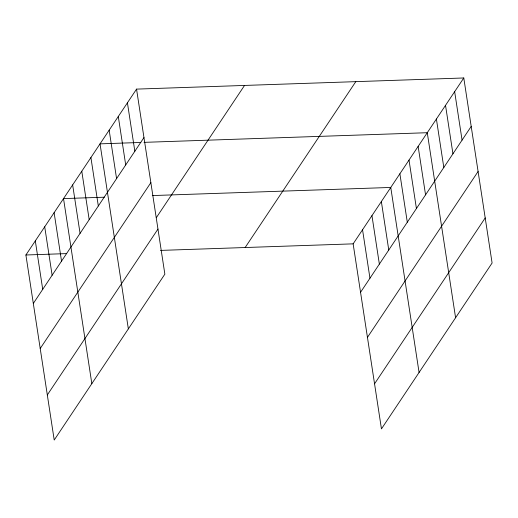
<?xml version="1.0" encoding="UTF-8"?>
<svg xmlns="http://www.w3.org/2000/svg" width="518" height="518" viewBox="0 0 518 518"><rect width="100%" height="100%" fill="white"/><g stroke="black" fill="none" stroke-linecap="round" stroke-linejoin="round"><path stroke-width="0.78" d="M136.551 89.115L164.86 274.151L54.215 440.028L25.9 254.992L136.551 89.115L463.785 77.972L492.1 263.008L381.449 428.885L353.14 243.849L463.785 77.972M33.314 303.444L143.965 137.568M40.21 348.517L150.861 182.64M156.281 217.741L244.535 85.438M47.319 394.956L157.964 229.079M245.15 247.526L355.795 81.65M360.554 292.301L471.199 126.424M367.45 337.373L478.095 171.497M374.553 383.812L485.204 217.936M140.831 142.463L100.032 143.855L128.347 328.891M144.03 142.353L427.272 132.712L455.587 317.748M104.319 197.203L63.52 198.595L91.835 383.631M152.311 195.571L390.76 187.451L419.075 372.487M25.9 254.992L66.692 253.6M160.496 250.408L353.14 243.849M454.655 91.66L462.069 140.113M445.525 105.342L452.946 153.794M436.402 119.03L443.816 167.482M418.143 146.4L425.556 194.852M409.013 160.081L416.427 208.534M399.883 173.77L407.303 222.222M381.352 201.554L388.765 250.006M371.95 215.65L379.364 264.102M362.542 229.752L369.956 278.205M127.422 102.797L134.835 151.25M118.292 116.485L125.706 164.938M109.162 130.167L116.576 178.619M90.909 157.537L98.323 205.989M81.779 171.225L89.193 219.677M72.65 184.907L80.063 233.359M54.118 212.691L61.532 261.143M44.71 226.793L52.124 275.246M35.308 240.889L42.722 289.342"/></g></svg>
